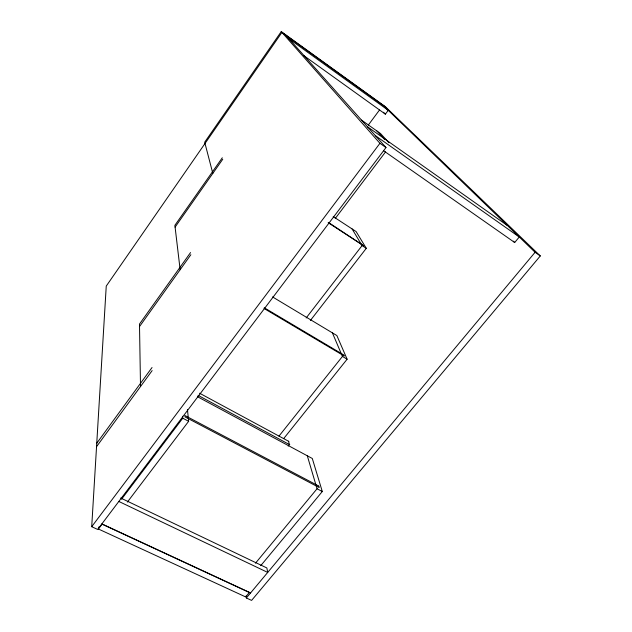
<?xml version="1.0" encoding="UTF-8"?>
<svg xmlns="http://www.w3.org/2000/svg" width="632" height="632" viewBox="0 0 632 632"><rect width="100%" height="100%" fill="white"/><g stroke="black" fill="none" stroke-linecap="round" stroke-linejoin="round"><path stroke-width="0.95" d="M98.402 529.008L102.068 524.157L249.34 592.484L245.635 596.916L98.402 529.008L98.505 527.048M285.775 35.155L385.986 147.556L97.684 529.458L91.711 526.701L106.247 286.091L281.943 32.39L386.507 107.803M246.053 596.039L246.362 597.983L251.599 600.4L540.289 255.944L385.378 106.713L281.248 31.6L204.689 142.208L212.818 173.405M222.29 157.787L174.882 225.34L180.144 269.706M175.096 227.117L222.74 159.264M190.54 252.571L139.482 324.074L140.517 386.515M139.522 326.539L190.864 254.704M96.751 443.253L152.028 367.54M96.546 446.682L152.146 370.605M368.306 125.073L379.484 110.031M303.85 55.632L385.378 114.155L388.23 110.324L289.124 38.907M91.711 526.701L379.935 143.314L281.248 31.6M121.502 499.272L182.743 418.202L182.561 416.267M335.252 218.475L385.575 151.893M127.38 502.084L188.644 421.299L187.451 409.552M306.172 317.967L362.089 245.579L352.079 228.926M310.375 320.487L366.291 248.313L356.116 231.565L333.206 216.586M278.973 436.112L342.441 356.44L332.385 332.843M283.713 438.561L347.118 359.213L336.856 335.537L272.558 296.929M288.192 446.089L289.424 444.549L288.524 441.247M383.569 150.724L514.693 242.522L519.259 236.992L375.297 135.572M255.502 563.167L317.059 488.765L307.302 455.791M260.74 565.672L322.296 491.522L312.295 458.477L197.579 396.762M246.362 597.983L535.083 252.287L540.289 255.944M101.878 523.904L250.596 592.911M118.824 501.453L267.707 572.418L266.854 567.947L120.688 498.008M182.743 418.202L188.644 421.299M317.059 488.765L322.296 491.522M199.586 393.215L288.856 441.42M198.021 395.316L289.772 444.738M264.247 307.768L343.808 354.979L344.266 356.045L264.026 308.463M342.441 356.44L347.118 359.213M328.593 222.511L363.653 245.753L328.158 222.693M362.089 245.579L366.291 248.313M379.935 143.314L385.986 147.556M361.559 120.127L380.543 133.557L388.957 142.729M367.366 126.677L507.472 225.592M383.016 105.283L535.083 252.287M383.442 112.235L385.378 114.155M513.326 241.163L514.693 242.522M376.862 130.95L384.533 139.356M318.773 486.071L184.892 415.516L185.026 416.915L319.223 487.564L318.773 486.071"/></g></svg>
